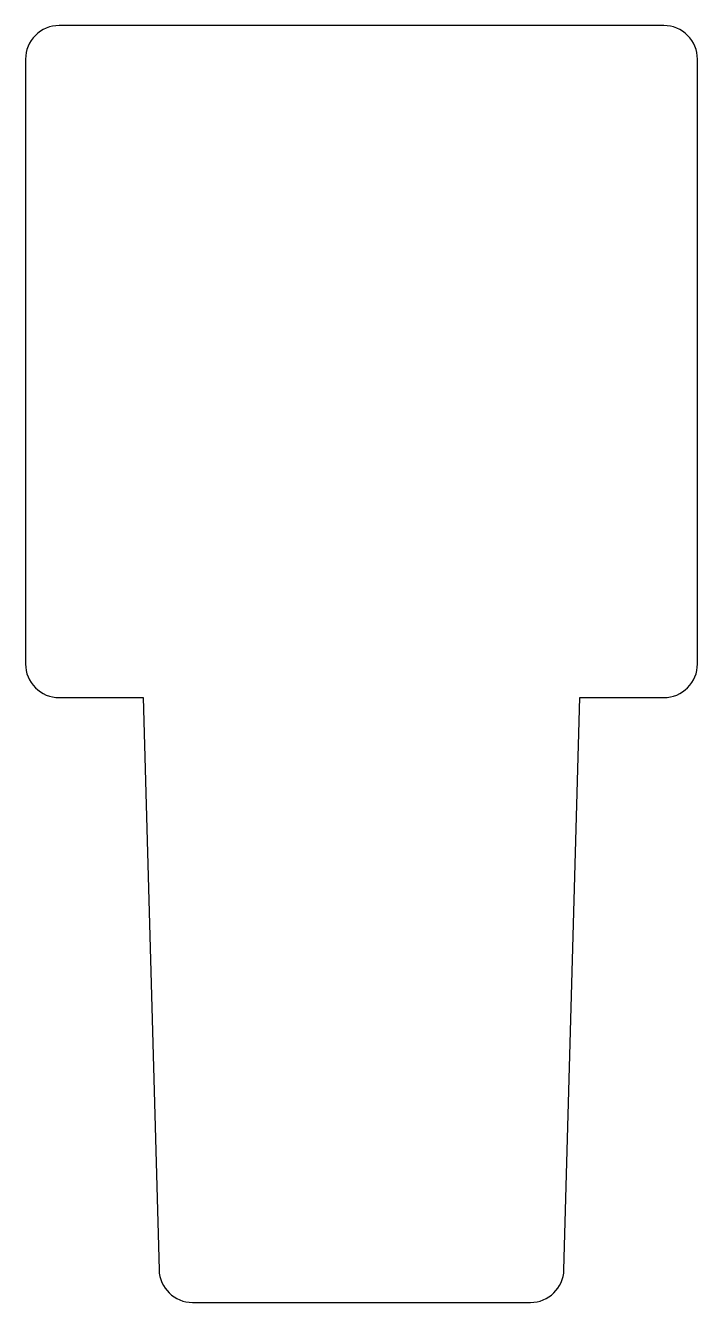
# Model space of a CAD drawing. Header units: millimetres. Extents: x -20 to 20, y 0.1 to 76.1.
import ezdxf

# ---------------------------------------------------------------- set-up
doc = ezdxf.new("R2010")
doc.units = ezdxf.units.MM

msp = doc.modelspace()

# ---------------------------------------------------------------- linework, layer by layer
msp.add_lwpolyline([(10.055, 0.111, 0.406103), (12.054, 2.056), (13, 36.111), (18, 36.111, 0.414214), (20, 38.111), (20, 74.111, 0.414214), (18, 76.111), (-18, 76.111, 0.414214), (-20, 74.111), (-20, 38.111, 0.414214), (-18, 36.111), (-13, 36.111), (-12.054, 2.056, 0.406103), (-10.055, 0.111)], format="xyb", close=True)

doc.saveas('drawing.dxf')
